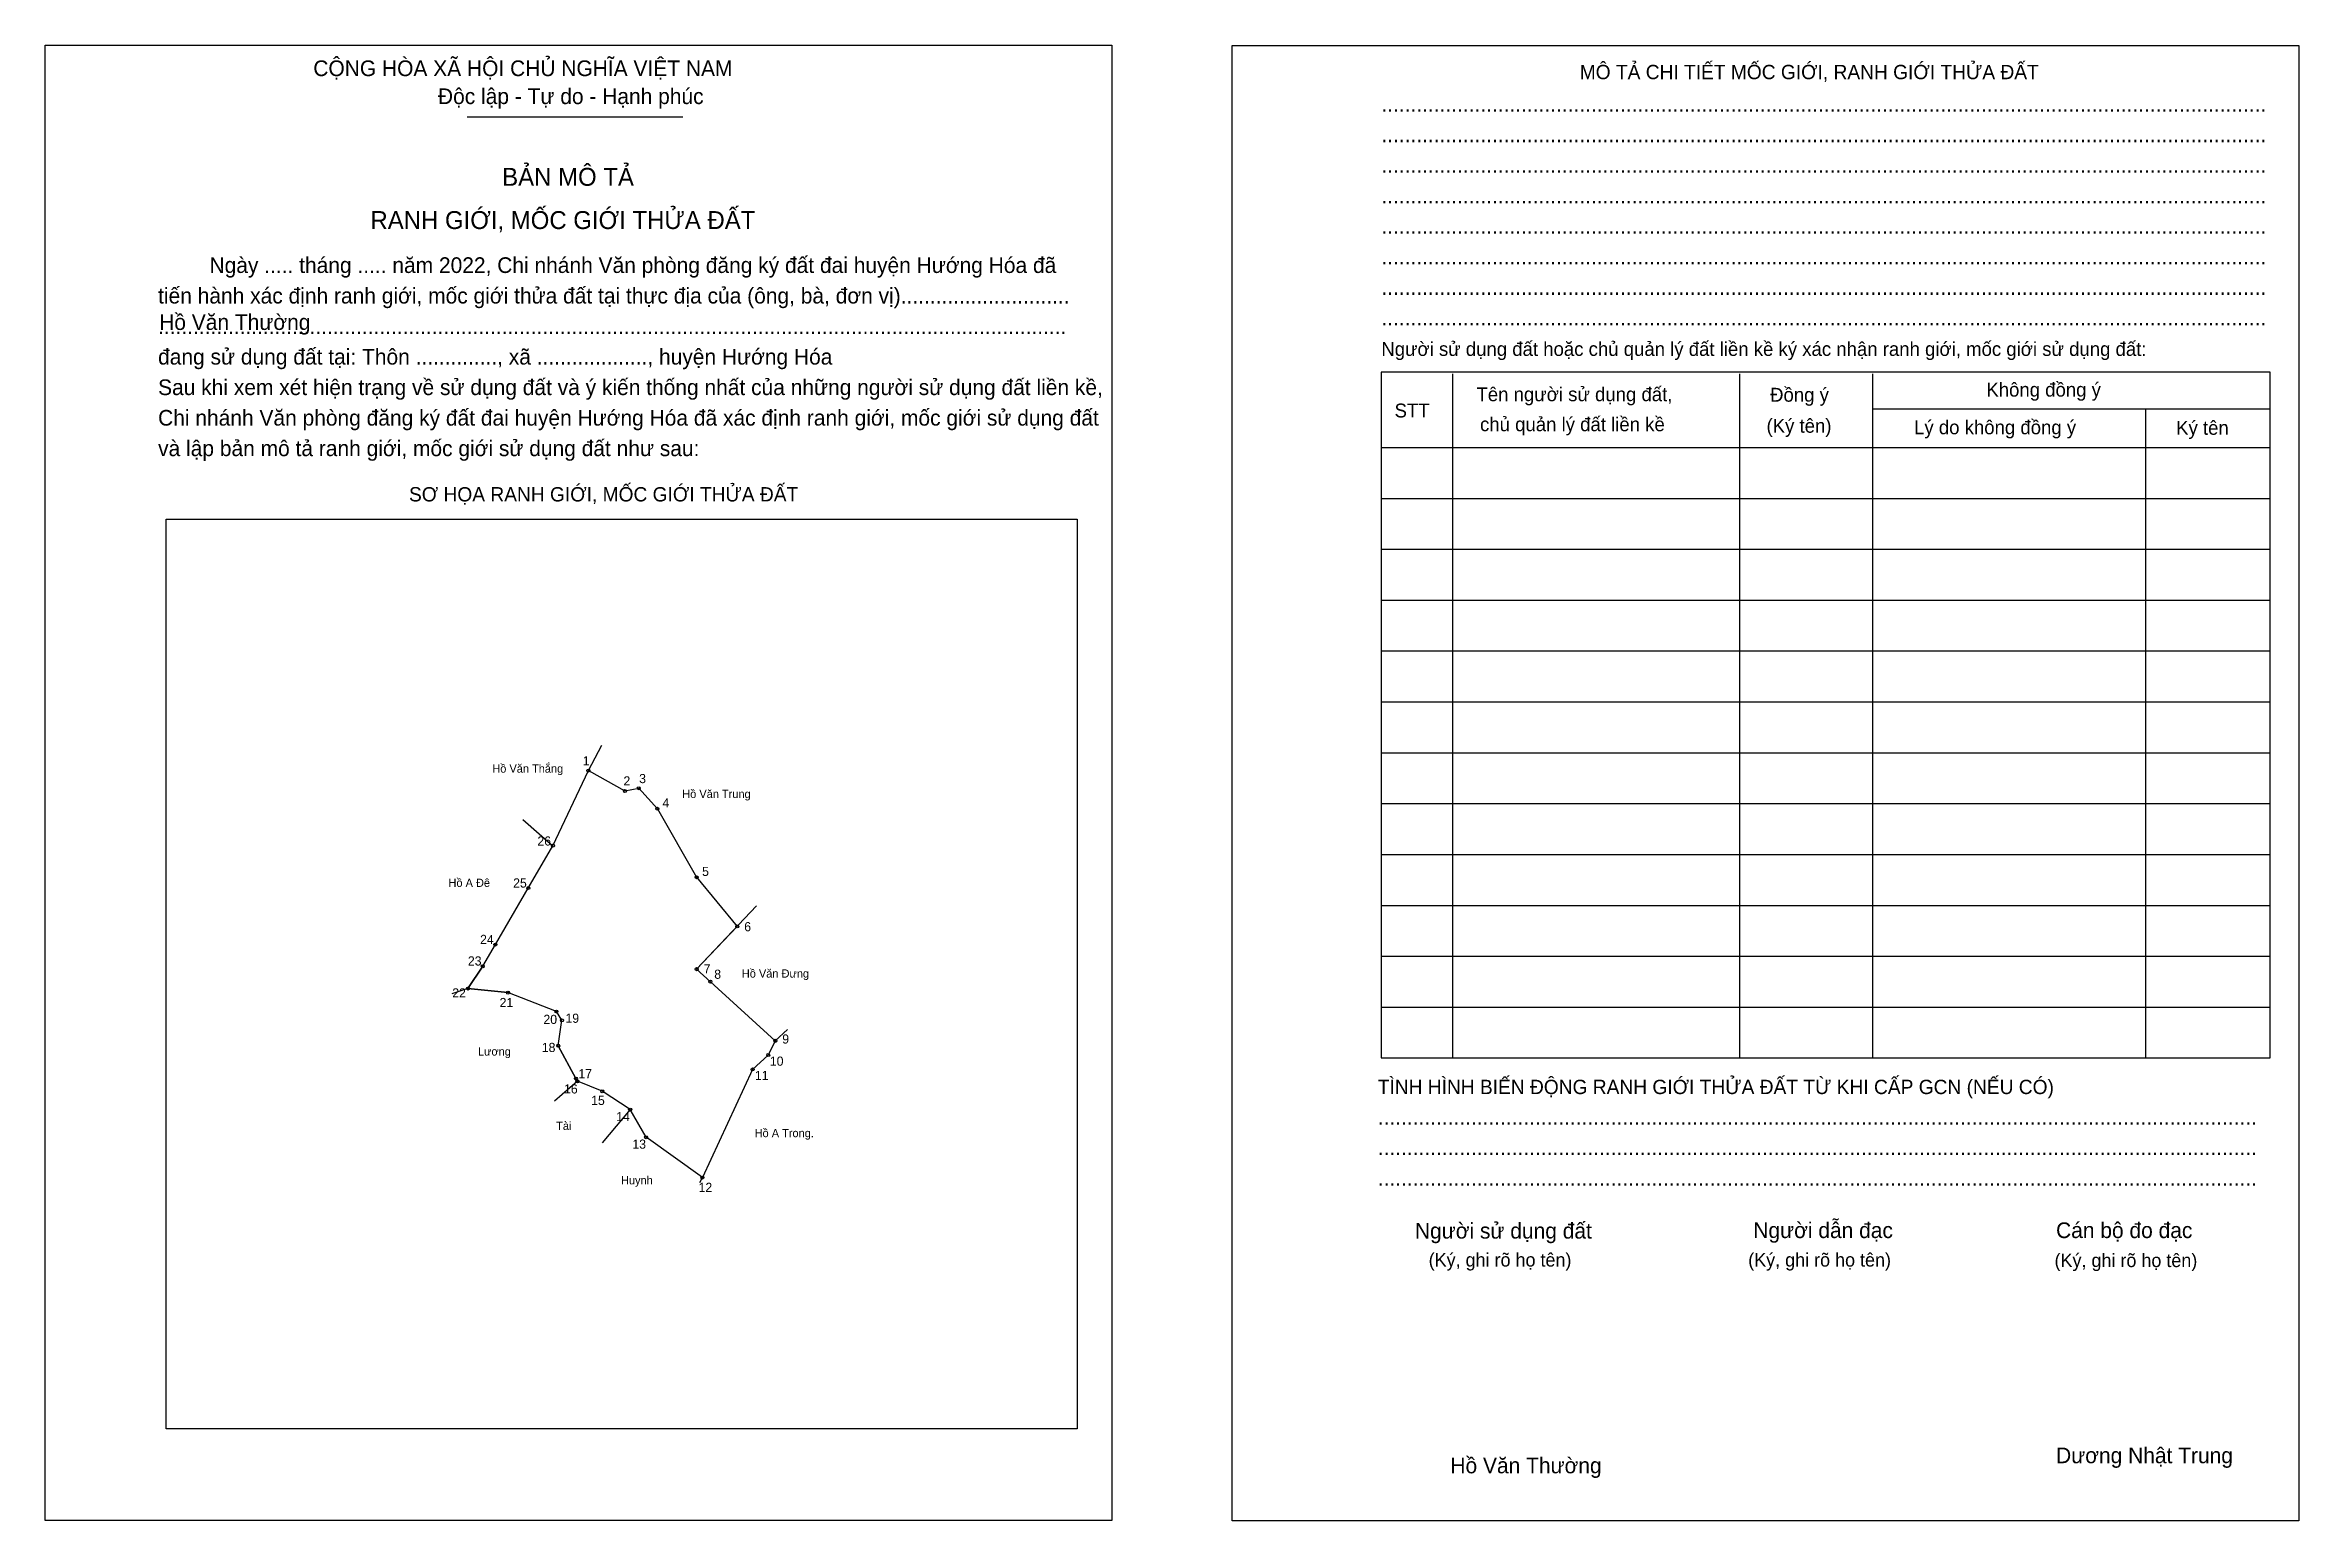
# Model space of a CAD drawing. Extents: x 544997 to 545984, y 1837181 to 1837828.
import ezdxf

# ---------------------------------------------------------------- set-up
doc = ezdxf.new("R2010")
doc.units = 0
for name, color, linetype in [('Level 1', 7, 'Continuous'), ('Level 10', 7, 'Continuous'), ('Level 11', 7, 'Continuous'), ('Level 12', 7, 'Continuous'), ('Level 2', 7, 'Continuous'), ('Level 25', 7, 'Continuous'), ('Level 55', 7, 'Continuous'), ('Level 6', 7, 'Continuous'), ('Level 9', 7, 'Continuous')]:
    doc.layers.add(name, color=color, linetype=linetype)

msp = doc.modelspace()

# ---------------------------------------------------------------- linework, layer by layer
at = {"layer": 'Level 1'}
for p, q in [((544997.44, 1837827.71), (544997.44, 1837827.71)), ((545517.25, 1837827.48), (545517.25, 1837827.48)), ((545182.31, 1837796.29), (545276.79, 1837796.29)), ((545613.83, 1837683.75), (545613.83, 1837384.04)), ((545739.51, 1837683.75), (545739.51, 1837384.04)), ((545797.67, 1837683.75), (545797.67, 1837384.04)), ((545797.67, 1837668.38), (545971.93, 1837668.38)), ((545917.33, 1837668.38), (545917.33, 1837384.04)), ((545582.63, 1837651.44), (545971.93, 1837651.44)), ((545582.63, 1837629.16), (545971.93, 1837629.16)), ((545050.5, 1837620.02), (545050.5, 1837620.02)), ((545582.63, 1837606.87), (545971.93, 1837606.87)), ((545582.63, 1837584.59), (545971.93, 1837584.59)), ((545582.63, 1837562.31), (545971.93, 1837562.31)), ((545582.63, 1837540.02), (545971.93, 1837540.02)), ((545582.63, 1837517.74), (545971.93, 1837517.74)), ((545582.63, 1837495.46), (545971.93, 1837495.46)), ((545582.63, 1837473.17), (545971.93, 1837473.17)), ((545582.63, 1837450.89), (545971.93, 1837450.89)), ((545582.63, 1837428.6), (545971.93, 1837428.6)), ((545582.63, 1837406.32), (545971.93, 1837406.32)), ((545449.37, 1837221.59), (545449.37, 1837221.59)), ((545464.66, 1837181.48), (545464.66, 1837181.48)), ((545984.47, 1837181.25), (545984.47, 1837181.25))]:
    msp.add_line(p, q, dxfattribs=at)
for points in [[(545971.93, 1837684.42), (545582.63, 1837684.42), (545582.63, 1837384.04), (545971.93, 1837384.04)], [(545050.5, 1837620.02), (545449.37, 1837620.02), (545449.37, 1837221.59), (545050.5, 1837221.59)]]:
    msp.add_lwpolyline(points, close=True, dxfattribs=at)
at = {"layer": 'Level 10'}
msp.add_lwpolyline([(545200.13, 1837412.66), (545182.63, 1837414.45), (545189.11, 1837424.19), (545194.65, 1837433.71), (545209.05, 1837458.45), (545219.85, 1837477.02), (545235.36, 1837509.94), (545251.4, 1837501), (545257.44, 1837502.19), (545265.6, 1837493.19), (545282.78, 1837463.22), (545300.55, 1837441.69), (545282.76, 1837422.93), (545288.8, 1837417.43), (545317.24, 1837391.54), (545314.14, 1837385.32), (545307.3, 1837379.02), (545285.33, 1837331.67), (545260.66, 1837349.29), (545253.66, 1837361.43), (545241.42, 1837369.44), (545230.54, 1837373.81), (545229.89, 1837375.02), (545222.15, 1837389.41), (545223.8, 1837400.53), (545221.39, 1837404.38)], close=True, dxfattribs=at)
at = {"layer": 'Level 11'}
for p, q in [((545235.36, 1837509.94), (545241.31, 1837521.07)), ((545206.63, 1837488.49), (545219.85, 1837477.02)), ((545309.06, 1837450.67), (545282.76, 1837422.93)), ((545182.63, 1837414.45), (545175.6, 1837412.2)), ((545322.6, 1837396.57), (545317.24, 1837391.54)), ((545230.54, 1837373.81), (545220.57, 1837365.09)), ((545253.66, 1837361.43), (545241.43, 1837346.8)), ((545284.23, 1837329.47), (545285.33, 1837331.67))]:
    msp.add_line(p, q, dxfattribs=at)
for centre in [(545235.36, 1837509.94), (545251.4, 1837501), (545257.44, 1837502.19), (545265.6, 1837493.19), (545219.85, 1837477.02), (545209.05, 1837458.45), (545282.78, 1837463.22), (545300.55, 1837441.69), (545194.65, 1837433.71), (545189.11, 1837424.19), (545282.76, 1837422.93), (545288.8, 1837417.43), (545182.63, 1837414.45), (545200.13, 1837412.66), (545200.13, 1837412.66), (545221.39, 1837404.38), (545223.8, 1837400.53), (545222.15, 1837389.41), (545314.14, 1837385.32), (545317.24, 1837391.54), (545307.3, 1837379.02), (545229.89, 1837375.02), (545230.54, 1837373.81), (545241.42, 1837369.44), (545253.66, 1837361.43), (545260.66, 1837349.29), (545285.33, 1837331.67)]:
    msp.add_circle(centre, 0.669, dxfattribs=at)
at = {"layer": 'Level 2'}
for points in [[(544997.44, 1837827.71), (545464.66, 1837827.71), (545464.66, 1837181.48), (544997.44, 1837181.48)], [(545517.25, 1837827.48), (545984.48, 1837827.48), (545984.48, 1837181.25), (545517.25, 1837181.25)]]:
    msp.add_lwpolyline(points, close=True, dxfattribs=at)
at = {"layer": 'Level 25'}
for p, q in [((545251.4, 1837501), (545257.44, 1837502.19)), ((545300.55, 1837441.69), (545282.76, 1837422.93)), ((545189.11, 1837424.19), (545182.63, 1837414.45)), ((545282.76, 1837422.93), (545288.8, 1837417.43)), ((545182.63, 1837414.45), (545200.13, 1837412.66)), ((545221.39, 1837404.38), (545200.13, 1837412.66)), ((545222.15, 1837389.41), (545229.89, 1837375.02)), ((545317.24, 1837391.54), (545314.14, 1837385.32)), ((545253.66, 1837361.43), (545241.42, 1837369.44))]:
    msp.add_line(p, q, dxfattribs=at)

# ---------------------------------------------------------------- texts
at = {"layer": 'Level 1'}
for s, height, p in [('CỘNG HÒA XÃ HỘI CHỦ NGHĨA VIỆT NAM', 6.863, (545114.9, 1837814.11)), ('MÔ TẢ CHI TIẾT MỐC GIỚI, RANH GIỚI THỬA ĐẤT', 6.2747, (545669.52, 1837812.76)), ('Độc lập - Tự do - Hạnh phúc', 6.863, (545169.49, 1837801.86)), ('........................................................................................................................................................', 6.863, (545582.63, 1837798.51)), ('........................................................................................................................................................', 6.863, (545582.63, 1837785.14)), ('BẢN MÔ TẢ', 7.844, (545197.62, 1837766.07)), ('........................................................................................................................................................', 6.863, (545582.63, 1837771.77)), ('RANH GIỚI, MỐC GIỚI THỬA ĐẤT', 7.8443, (545139.93, 1837747.13)), ('........................................................................................................................................................', 6.863, (545582.63, 1837758.4)), ('........................................................................................................................................................', 6.863, (545582.63, 1837745.03)), ('Ngày ..... tháng ..... năm 2022, Chi nhánh Văn phòng đăng ký đất đai huyện Hướng Hóa đã', 6.863, (545069.44, 1837727.88)), ('........................................................................................................................................................', 6.863, (545582.63, 1837731.66)), ('tiến hành xác định ranh giới, mốc giới thửa đất tại thực địa của (ông, bà, đơn vị).............................', 6.863, (545046.93, 1837714.5)), ('........................................................................................................................................................', 6.863, (545582.63, 1837718.29)), ('............................................................................................................................................................', 6.863, (545046.93, 1837701.13)), ('........................................................................................................................................................', 6.863, (545582.63, 1837704.92)), ('đang sử dụng đất tại: Thôn .............., xã ..................., huyện Hướng Hóa', 6.863, (545046.93, 1837687.76)), ('Người sử dụng đất hoặc chủ quản lý đất liền kề ký xác nhận ranh giới, mốc giới sử dụng đất:', 6.0793, (545582.63, 1837691.55)), ('Sau khi xem xét hiện trạng về sử dụng đất và ý kiến thống nhất của những người sử dụng đất liền kề,', 6.863, (545046.93, 1837674.39)), ('Tên người sử dụng đất,', 6.0793, (545624.3, 1837671.72)), ('Đồng ý', 6.079, (545752.88, 1837671.5)), ('Không đồng ý', 6.0793, (545847.59, 1837673.73)), ('Chi nhánh Văn phòng đăng ký đất đai huyện Hướng Hóa đã xác định ranh giới, mốc giới sử dụng đất', 6.863, (545046.93, 1837661.02)), ('STT', 6.079, (545588.43, 1837664.59)), ('chủ quản lý đất liền kề', 6.0793, (545625.86, 1837658.57)), ('(Ký tên)', 6.079, (545751.32, 1837657.9)), ('Lý do không đồng ý', 6.0793, (545815.94, 1837657.24)), ('Ký tên', 6.079, (545930.71, 1837657.01)), ('và lập bản mô tả ranh giới, mốc giới sử dụng đất như sau:', 6.863, (545046.93, 1837647.65)), ('SƠ HỌA RANH GIỚI, MỐC GIỚI THỬA ĐẤT', 6.2747, (545156.81, 1837627.8)), ('TÌNH HÌNH BIẾN ĐỘNG RANH GIỚI THỬA ĐẤT TỪ KHI CẤP GCN (NẾU CÓ)', 6.2747, (545581.07, 1837368.22)), ('.......................................................................................................................................................', 6.863, (545581.07, 1837354.85)), ('.......................................................................................................................................................', 6.863, (545581.07, 1837341.47)), ('.......................................................................................................................................................', 6.863, (545581.07, 1837328.1)), ('Người sử dụng đất', 6.863, (545597.34, 1837304.93)), ('Người dẫn đạc', 6.863, (545745.53, 1837305.15)), ('Cán bộ đo đạc', 6.863, (545878.12, 1837305.15)), ('(Ký, ghi rõ họ tên)', 5.8829, (545603.36, 1837292.67)), ('(Ký, ghi rõ họ tên)', 5.8829, (545743.3, 1837292.67)), ('(Ký, ghi rõ họ tên)', 5.8829, (545877.45, 1837292.45)), ('Dương Nhật Trung', 6.863, (545878.12, 1837206.54))]:
    msp.add_text(s, height=height, dxfattribs=at).set_placement(p)
at = {"layer": 'Level 12'}
for s, p in [('Hồ Văn Thắng', (545193.3, 1837509.02)), ('Hồ Văn Trung', (545276.47, 1837497.9)), ('Hồ A Đê', (545174.1, 1837458.97)), ('Hồ Văn Đưng', (545302.56, 1837419.25)), ('Lương', (545187, 1837385.09)), ('Tài', (545221.27, 1837352.52)), ('Hồ A Trong.', (545308.17, 1837349.34)), ('Huynh', (545249.65, 1837328.68))]:
    msp.add_text(s, height=3.6, dxfattribs=at).set_placement(p)
at = {"layer": 'Level 55'}
for s, p in [('1', (545235.24, 1837509.94)), ('2', (545251.25, 1837501)), ('3', (545257.3, 1837502.19)), ('4', (545265.45, 1837493.19)), ('26', (545219.53, 1837477.02)), ('25', (545208.74, 1837458.45)), ('5', (545282.64, 1837463.22)), ('6', (545300.4, 1837441.69)), ('24', (545194.33, 1837433.71)), ('23', (545188.81, 1837424.19)), ('7', (545282.61, 1837422.93)), ('8', (545288.65, 1837417.43)), ('22', (545182.31, 1837414.45)), ('21', (545199.84, 1837412.66)), ('20', (545221.07, 1837404.38)), ('19', (545223.48, 1837400.53)), ('18', (545221.84, 1837389.41)), ('10', (545313.82, 1837385.32)), ('9', (545317.09, 1837391.54)), ('11', (545307.01, 1837379.02)), ('17', (545229.57, 1837375.02)), ('16', (545230.22, 1837373.81)), ('15', (545241.11, 1837369.44)), ('14', (545253.34, 1837361.43)), ('13', (545260.36, 1837349.29)), ('12', (545285.01, 1837331.67))]:
    msp.add_text(s, height=0.446, dxfattribs=at).set_placement(p)
at = {"layer": 'Level 6'}
for p in [(545047.4, 1837702.92), (545612.87, 1837202.12)]:
    msp.add_text('Hồ Văn Thường', height=6.8634, dxfattribs=at).set_placement(p)
at = {"layer": 'Level 9'}
for s, height, p in [('1', 4.01, (545232.88, 1837512.18)), ('2', 4.01, (545250.74, 1837503.4)), ('3', 4.01, (545257.61, 1837504.42)), ('4', 4.01, (545267.83, 1837493.8)), ('26', 4.011, (545213.05, 1837477.09)), ('5', 4.01, (545285.16, 1837463.75)), ('25', 4.011, (545202.43, 1837458.69)), ('24', 4.011, (545187.94, 1837433.95)), ('6', 4.01, (545303.63, 1837439.53)), ('23', 4.011, (545182.61, 1837424.54)), ('7', 4.01, (545285.86, 1837421.09)), ('8', 4.01, (545290.49, 1837418.72)), ('22', 4.011, (545175.76, 1837410.54)), ('21', 4.011, (545196.49, 1837406.32)), ('20', 4.011, (545215.69, 1837398.94)), ('19', 4.011, (545225.33, 1837399.44)), ('18', 4.011, (545214.97, 1837386.64)), ('9', 4.01, (545320.27, 1837390.35)), ('17', 4.011, (545230.98, 1837375.13)), ('11', 4.011, (545308.3, 1837374.39)), ('10', 4.011, (545314.85, 1837380.64)), ('16', 4.011, (545224.72, 1837368.48)), ('15', 4.011, (545236.59, 1837363.48)), ('14', 4.011, (545247.56, 1837356.36)), ('13', 4.011, (545254.64, 1837344.29)), ('12', 4.011, (545283.63, 1837325.36))]:
    msp.add_text(s, height=height, dxfattribs=at).set_placement(p)

doc.saveas('drawing.dxf')
